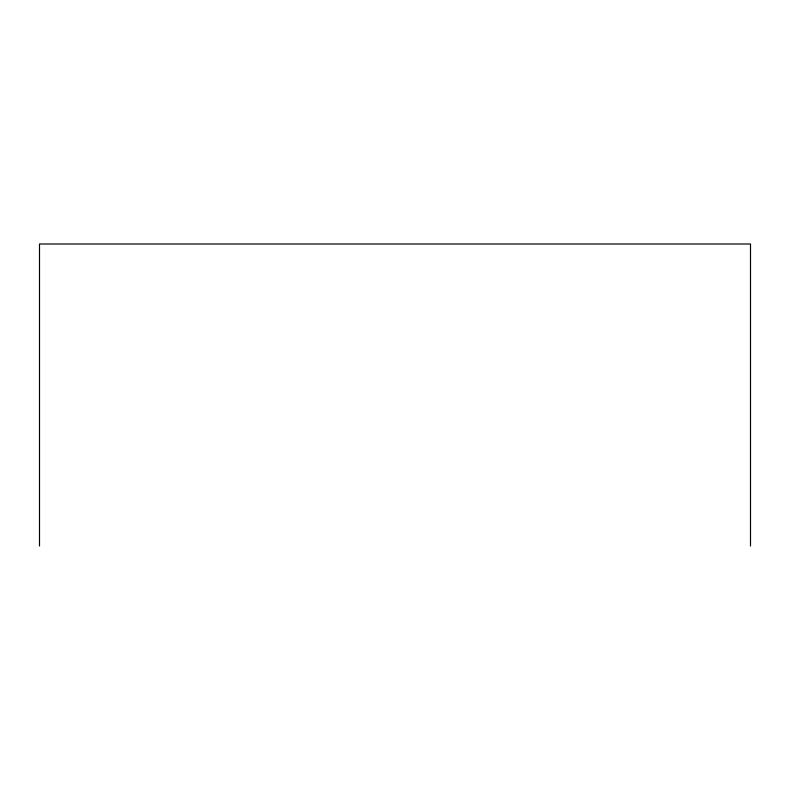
<?xml version="1.0" encoding="UTF-8"?>
<svg xmlns="http://www.w3.org/2000/svg" width="790" height="790" viewBox="0 0 790 790"><rect width="100%" height="100%" fill="white"/><g stroke="black" fill="none" stroke-linecap="round" stroke-linejoin="round"><path stroke-width="1.19" d="M750.5 545.999L750.5 244.001L39.5 244.001L39.5 545.999"/></g></svg>
